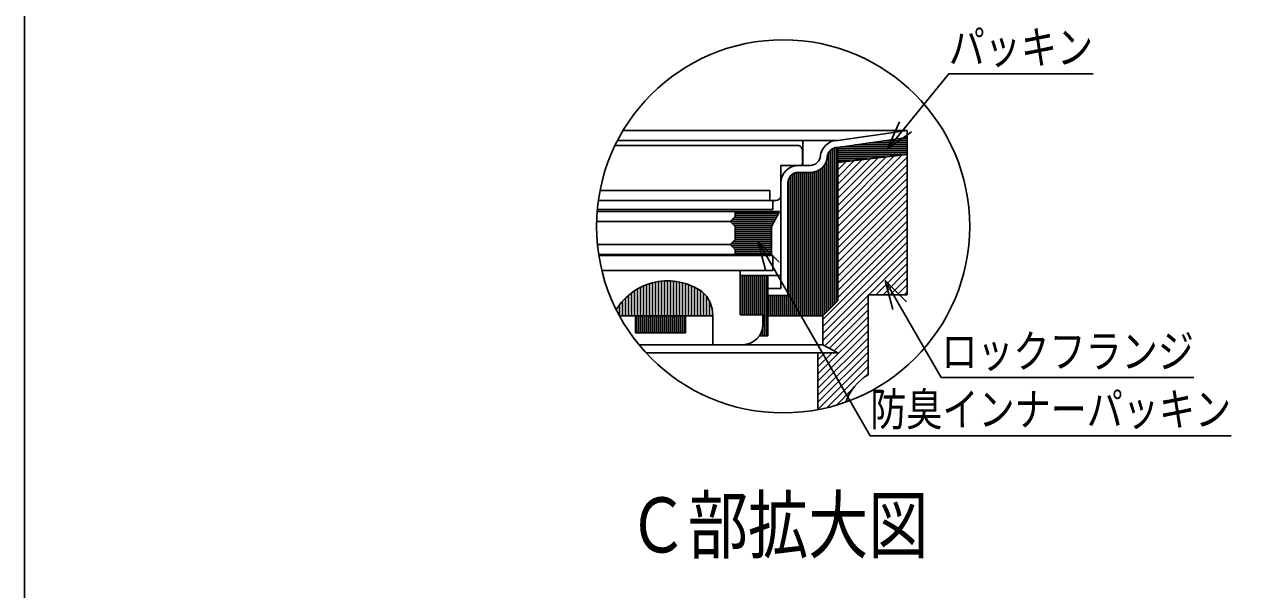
# Model space of a CAD drawing. Units: millimetres, scale not verified. Extents: x -819 to 819, y -558 to 522.
# Drawn here: x -819 to -330.8, y -120.1 to 105.5 of the extents above; entities that cross this region are included whole.
import ezdxf
from ezdxf.enums import TextEntityAlignment as Align

# ---------------------------------------------------------------- set-up
doc = ezdxf.new("R2010")
doc.units = ezdxf.units.MM
doc.header["$LTSCALE"] = 6
for name, color, linetype in [('0-7_枠細線', 5, 'Continuous'), ('0-8_枠中線', 5, 'Continuous'), ('0-A_極細1', 7, 'Continuous'), ('0-D_寸法1', 7, 'Continuous')]:
    doc.layers.add(name, color=color, linetype=linetype)
doc.styles.add('ＭＳ ゴシック', font='')
doc.styles.get('ＭＳ ゴシック').set_extended_font_data('MS Gothic')

msp = doc.modelspace()

# ---------------------------------------------------------------- linework, layer by layer
at = {"layer": '0-8_枠中線'}
msp.add_lwpolyline([(-819, -558), (-819, 522), (819, 522), (819, -558)], close=True, dxfattribs=at)
at = {"layer": '0-A_極細1'}
for p, q in [((-582.272, 59.27), (-494.385, 59.27)), ((-580.069, 63.213), (-466.701, 63.213)), ((-508.301, 49.27), (-508.301, 59.27)), ((-494.385, 59.27), (-466.701, 63.213)), ((-494.385, 56.442), (-466.701, 60.385)), ((-476.26, 59.023), (-466.701, 59.023)), ((-470.643, 59.823), (-466.701, 59.823)), ((-466.701, 60.442), (-466.701, 63.213)), ((-466.701, -0.137), (-466.701, 63.156)), ((-583.274, 57.27), (-510.501, 57.27)), ((-508.501, 50.07), (-508.501, 55.27)), ((-498.069, -8.498), (-498.069, 54.287)), ((-497.269, -7.698), (-497.269, 55.323)), ((-496.469, -6.898), (-496.469, 55.916)), ((-495.669, -6.098), (-495.669, 56.269)), ((-494.869, -5.298), (-494.869, 56.442)), ((-494.385, -4.814), (-494.385, 56.47)), ((-494.385, 55.823), (-466.701, 55.823)), ((-494.385, 55.023), (-466.701, 55.023)), ((-494.385, 54.223), (-466.701, 54.223)), ((-493.11, 56.623), (-466.701, 56.623)), ((-487.493, 57.423), (-466.701, 57.423)), ((-481.876, 58.223), (-466.701, 58.223)), ((-505.336, 49.27), (-510.101, 49.27)), ((-499.669, -10.098), (-499.669, 49.512)), ((-498.869, -9.298), (-498.869, 51.169)), ((-466.701, 53.642), (-494.385, 50.442)), ((-494.385, 53.423), (-468.591, 53.423)), ((-494.385, 27.664), (-468.63, 53.419)), ((-494.385, 30.492), (-471.828, 53.049)), ((-494.385, 33.32), (-475.026, 52.679)), ((-494.385, 52.623), (-475.512, 52.623)), ((-494.385, 24.835), (-466.701, 52.519)), ((-494.385, 36.149), (-478.224, 52.31)), ((-494.385, 38.977), (-481.423, 51.94)), ((-494.385, 51.823), (-482.433, 51.823)), ((-494.385, 41.806), (-484.621, 51.57)), ((-494.385, 44.634), (-487.819, 51.201)), ((-494.385, 51.023), (-489.354, 51.023)), ((-494.385, 47.463), (-491.017, 50.831)), ((-494.385, 50.291), (-494.215, 50.461)), ((-494.385, 22.007), (-466.701, 49.691)), ((-513.269, -10.73), (-513.269, 45.028)), ((-512.469, -10.73), (-512.469, 45.739)), ((-511.669, -10.73), (-511.669, 46.166)), ((-510.869, -10.73), (-510.869, 46.399)), ((-505.336, 46.47), (-510.101, 46.47)), ((-510.069, -10.73), (-510.069, 46.47)), ((-509.269, -10.73), (-509.269, 46.47)), ((-508.469, -10.73), (-508.469, 46.47)), ((-507.669, -10.73), (-507.669, 46.47)), ((-506.869, -10.73), (-506.869, 46.47)), ((-506.069, -10.73), (-506.069, 46.47)), ((-505.269, -10.73), (-505.269, 46.47)), ((-504.469, -10.73), (-504.469, 46.525)), ((-503.669, -10.73), (-503.669, 46.677)), ((-502.869, -10.73), (-502.869, 46.933)), ((-502.069, -10.73), (-502.069, 47.306)), ((-501.269, -10.73), (-501.269, 47.82)), ((-500.469, -10.73), (-500.469, 48.521)), ((-494.385, 19.178), (-466.701, 46.862)), ((-494.385, 16.35), (-466.701, 44.034)), ((-589.268, 39.27), (-521.501, 39.27)), ((-521.501, 35.27), (-521.501, 39.27)), ((-517.101, 0.07), (-517.101, 42.27)), ((-514.301, -2.73), (-514.301, 42.27)), ((-514.069, -10.73), (-514.069, 43.647)), ((-494.385, 13.521), (-466.701, 41.205)), ((-589.94, 35.27), (-519.101, 35.27)), ((-520.301, 31.673), (-520.301, 35.27)), ((-494.385, 10.693), (-466.701, 38.377)), ((-494.385, 7.865), (-466.701, 35.549)), ((-590.422, 30.894), (-517.701, 30.894)), ((-520.301, 31.673), (-590.356, 31.673)), ((-535.301, 30.894), (-535.301, 28.894)), ((-535.301, 30.223), (-518.059, 30.223)), ((-535.301, 29.423), (-518.486, 29.423)), ((-520.901, 24.894), (-517.701, 30.894)), ((-494.385, 5.036), (-466.701, 32.72)), ((-494.385, 2.208), (-466.701, 29.892)), ((-590.635, 26.894), (-537.301, 26.894)), ((-537.301, 26.894), (-535.301, 28.894)), ((-535.301, 24.894), (-537.301, 26.894)), ((-537.172, 27.023), (-519.766, 27.023)), ((-536.63, 26.223), (-520.192, 26.223)), ((-536.372, 27.823), (-519.339, 27.823)), ((-535.83, 25.423), (-520.619, 25.423)), ((-535.572, 28.623), (-518.912, 28.623)), ((-535.301, 24.894), (-535.301, 19.694)), ((-535.301, 24.623), (-520.901, 24.623)), ((-520.901, 24.894), (-520.901, 13.694)), ((-494.385, -0.621), (-466.701, 27.063)), ((-535.301, 23.823), (-520.901, 23.823)), ((-535.301, 23.023), (-520.901, 23.023)), ((-535.301, 22.223), (-520.901, 22.223)), ((-535.301, 21.423), (-520.901, 21.423)), ((-535.301, 20.623), (-520.901, 20.623)), ((-535.301, 19.823), (-520.901, 19.823)), ((-500.301, -12.193), (-466.701, 21.407)), ((-494.385, -3.449), (-466.701, 24.235)), ((-590.308, 17.694), (-537.301, 17.694)), ((-537.03, 17.423), (-520.901, 17.423)), ((-536.772, 18.223), (-520.901, 18.223)), ((-536.23, 16.623), (-520.901, 16.623)), ((-535.972, 19.023), (-520.901, 19.023)), ((-535.43, 15.823), (-520.901, 15.823)), ((-535.301, 15.694), (-535.301, 13.694)), ((-535.301, 15.023), (-520.901, 15.023)), ((-500.301, -15.022), (-466.701, 18.578)), ((-500.301, -17.85), (-466.701, 15.75)), ((-589.808, 13.694), (-520.901, 13.694)), ((-520.301, 13.273), (-589.742, 13.273)), ((-535.301, 14.223), (-520.901, 14.223)), ((-520.301, 7.273), (-520.301, 13.273)), ((-481.981, -2.358), (-466.701, 12.921)), ((-479.152, -2.358), (-466.701, 10.093)), ((-533.301, 7.273), (-588.536, 7.273)), ((-520.301, 7.273), (-533.301, 7.273)), ((-533.301, -10.327), (-533.301, 7.273)), ((-533.301, 5.27), (-517.101, 5.27)), ((-533.269, -10.327), (-533.269, 5.27)), ((-532.469, -10.327), (-532.469, 5.27)), ((-531.669, -10.327), (-531.669, 5.27)), ((-530.869, -10.327), (-530.869, 5.27)), ((-530.069, -10.327), (-530.069, 5.27)), ((-529.269, -10.327), (-529.269, 5.27)), ((-528.469, -10.327), (-528.469, 5.27)), ((-527.669, -10.327), (-527.669, 5.27)), ((-526.869, -10.327), (-526.869, 5.27)), ((-526.069, -10.327), (-526.069, 5.27)), ((-525.269, -10.327), (-525.269, 5.27)), ((-524.469, -10.327), (-524.469, 5.27)), ((-523.669, -18.73), (-523.669, 5.27)), ((-522.869, -18.73), (-522.869, 5.27)), ((-522.301, -18.73), (-522.301, 5.27)), ((-476.324, -2.358), (-466.701, 7.264)), ((-573.153, -10.73), (-573.153, 0.576)), ((-571.953, -10.73), (-571.953, 1.144)), ((-570.753, -10.73), (-570.753, 1.632)), ((-569.553, -10.73), (-569.553, 2.048)), ((-568.353, -10.73), (-568.353, 2.394)), ((-567.153, -10.73), (-567.153, 2.674)), ((-565.953, -10.73), (-565.953, 2.89)), ((-564.753, -10.73), (-564.753, 3.044)), ((-563.553, -10.73), (-563.553, 3.137)), ((-562.353, -10.73), (-562.353, 3.17)), ((-561.153, -10.73), (-561.153, 3.142)), ((-559.953, -10.73), (-559.953, 3.055)), ((-558.753, -10.73), (-558.753, 2.906)), ((-557.553, -10.73), (-557.553, 2.696)), ((-556.353, -10.73), (-556.353, 2.421)), ((-555.153, -10.73), (-555.153, 2.081)), ((-553.953, -10.73), (-553.953, 1.671)), ((-552.753, -10.73), (-552.753, 1.189)), ((-551.553, -10.73), (-551.553, 0.629)), ((-522.301, 0.07), (-517.101, 0.07)), ((-473.495, -2.358), (-466.701, 4.436)), ((-470.667, -2.358), (-466.701, 1.608)), ((-579.153, -10.73), (-579.153, -3.742)), ((-577.953, -10.73), (-577.953, -2.636)), ((-576.753, -10.73), (-576.753, -1.669)), ((-575.553, -10.73), (-575.553, -0.82)), ((-574.353, -10.73), (-574.353, -0.075)), ((-550.353, -10.73), (-550.353, -0.016)), ((-549.153, -10.73), (-549.153, -0.752)), ((-547.953, -10.73), (-547.953, -1.707)), ((-546.753, -10.73), (-546.753, -3.058)), ((-522.301, -2.73), (-514.301, -2.73)), ((-522.069, -10.73), (-522.069, -2.73)), ((-521.269, -10.73), (-521.269, -2.73)), ((-520.469, -10.73), (-520.469, -2.73)), ((-519.669, -10.73), (-519.669, -2.73)), ((-518.869, -10.73), (-518.869, -2.73)), ((-518.069, -10.73), (-518.069, -2.73)), ((-517.269, -10.73), (-517.269, -2.73)), ((-516.469, -10.73), (-516.469, -2.73)), ((-515.669, -10.73), (-515.669, -2.73)), ((-514.869, -10.73), (-514.869, -2.73)), ((-500.301, -20.679), (-482.301, -2.679)), ((-494.385, -4.814), (-500.301, -10.73)), ((-482.301, -34.358), (-482.301, -2.358)), ((-467.839, -2.358), (-466.701, -1.221)), ((-582.753, -8.46), (-582.753, -8.271)), ((-581.553, -10.73), (-581.553, -6.499)), ((-580.353, -10.73), (-580.353, -5.015)), ((-545.553, -10.73), (-545.553, -4.991)), ((-544.353, -10.73), (-544.353, -9.213)), ((-499.556, -22.762), (-482.301, -5.507)), ((-497.72, -23.755), (-482.301, -8.336)), ((-581.564, -10.73), (-544.301, -10.73)), ((-575.156, -17.53), (-575.156, -10.73)), ((-574.869, -17.53), (-574.869, -10.73)), ((-574.069, -17.53), (-574.069, -10.73)), ((-573.269, -17.53), (-573.269, -10.73)), ((-572.469, -17.53), (-572.469, -10.73)), ((-571.669, -17.53), (-571.669, -10.73)), ((-570.869, -17.53), (-570.869, -10.73)), ((-570.069, -17.53), (-570.069, -10.73)), ((-569.269, -17.53), (-569.269, -10.73)), ((-568.469, -17.53), (-568.469, -10.73)), ((-567.669, -17.53), (-567.669, -10.73)), ((-566.869, -17.53), (-566.869, -10.73)), ((-566.069, -17.53), (-566.069, -10.73)), ((-565.269, -17.53), (-565.269, -10.73)), ((-564.469, -17.53), (-564.469, -10.73)), ((-563.669, -17.53), (-563.669, -10.73)), ((-562.869, -17.53), (-562.869, -10.73)), ((-562.069, -17.53), (-562.069, -10.73)), ((-561.269, -17.53), (-561.269, -10.73)), ((-560.469, -17.53), (-560.469, -10.73)), ((-559.669, -17.53), (-559.669, -10.73)), ((-558.869, -17.53), (-558.869, -10.73)), ((-558.069, -17.53), (-558.069, -10.73)), ((-557.269, -17.53), (-557.269, -10.73)), ((-556.469, -17.53), (-556.469, -10.73)), ((-555.669, -17.53), (-555.669, -10.73)), ((-555.156, -17.53), (-555.156, -10.73)), ((-544.301, -22.327), (-544.301, -10.73)), ((-522.301, -10.73), (-500.301, -10.73)), ((-502.301, -33.992), (-482.301, -13.992)), ((-495.884, -24.747), (-482.301, -11.164)), ((-575.156, -17.53), (-555.156, -17.53)), ((-525.622, -18.73), (-522.301, -18.73)), ((-525.269, -18.73), (-525.269, -18.141)), ((-524.469, -18.73), (-524.469, -15.957)), ((-502.301, -36.821), (-482.301, -16.821)), ((-573.714, -22.358), (-500.301, -22.358)), ((-532.301, -22.327), (-544.301, -22.327)), ((-502.301, -39.649), (-482.301, -19.649)), ((-502.301, -42.478), (-482.301, -22.478)), ((-570.926, -25.558), (-494.385, -25.558)), ((-502.301, -45.306), (-482.301, -25.306)), ((-502.301, -48.218), (-502.301, -25.558)), ((-502.301, -31.164), (-496.695, -25.558)), ((-502.301, -28.336), (-499.524, -25.558)), ((-502.301, -48.135), (-482.301, -28.135)), ((-498.804, -47.466), (-482.301, -30.963)), ((-483.884, -35.375), (-482.301, -33.791)), ((-494.935, -46.425), (-488.606, -40.096))]:
    msp.add_line(p, q, dxfattribs=at)
for points in [[(-517.101, 37.27), (-517.101, 49.27), (-509.301, 49.27)], [(-535.301, 15.694), (-537.301, 17.694), (-535.301, 19.694)], [(-482.301, -2.358), (-466.701, -2.358), (-466.701, -0.137)], [(-524.301, -14.327), (-524.301, -10.327), (-533.301, -10.327)], [(-494.385, -25.558), (-500.301, -22.358), (-500.301, -10.73)]]:
    msp.add_lwpolyline(points, dxfattribs=at)
msp.add_circle((-516.2, 24.934), 74.461, dxfattribs=at)
for centre, radius, start, end in [((-494.385, 52.27), 7, 90, 175.84901), ((-510.501, 55.27), 2, 24.05455, 90), ((-510.501, 55.27), 2, 0, 24.05455), ((-494.385, 52.27), 4.2, 90, 175.84901), ((-510.101, 42.27), 7, 90, 180), ((-509.301, 50.07), 0.8, 270, 360), ((-505.336, 53.27), 4, 270, 356.64911), ((-505.336, 53.27), 6.8, 270, 356.64911), ((-510.101, 42.27), 4.2, 90, 180), ((-519.101, 37.27), 2, 270, 360), ((-562.301, -20.83), 24, 55.16629, 148.68485), ((-556.301, -10.327), 12, 358.0749, 50.0295), ((-532.301, -14.327), 8, 270, 360), ((-472.301, -51.679), 20, 120, 161.13979)]:
    msp.add_arc(centre, radius, start, end, dxfattribs=at)
at = {"layer": '0-D_寸法1'}
for p, q in [((-474.675, 55.646), (-469.776, 66.6)), ((-474.675, 55.646), (-464.955, 62.684)), ((-526.319, 19.11), (-517.834, 10.625)), ((-526.319, 19.11), (-523.213, 7.519)), ((-475.499, 3.343), (-467.013, -5.142)), ((-475.499, 3.343), (-472.393, -8.248))]:
    msp.add_line(p, q, dxfattribs=at)
for points in [[(-474.675, 55.646), (-450.125, 85.863), (-392.525, 85.863)], [(-526.319, 19.11), (-481.433, -58.636), (-337.433, -58.636)], [(-475.499, 3.343), (-453.091, -35.465), (-352.291, -35.465)]]:
    msp.add_lwpolyline(points, dxfattribs=at)

# ---------------------------------------------------------------- texts
at = {"layer": '0-7_枠細線', "style": 'ＭＳ ゴシック', "width": 0.8}
msp.add_text('Ｃ部拡大図', height=21.99, dxfattribs=at).set_placement((-578.189, -111.871), align=Align.BOTTOM_LEFT)
at = {"layer": '0-D_寸法1', "style": 'ＭＳ ゴシック', "width": 0.8}
for s, p in [('パッキン', (-450.125, 85.863)), ('ロックフランジ', (-453.091, -35.465)), ('防臭インナーパッキン', (-481.433, -58.636))]:
    msp.add_text(s, height=13.2, dxfattribs=at).set_placement(p, align=Align.BOTTOM_LEFT)

doc.saveas('drawing.dxf')
